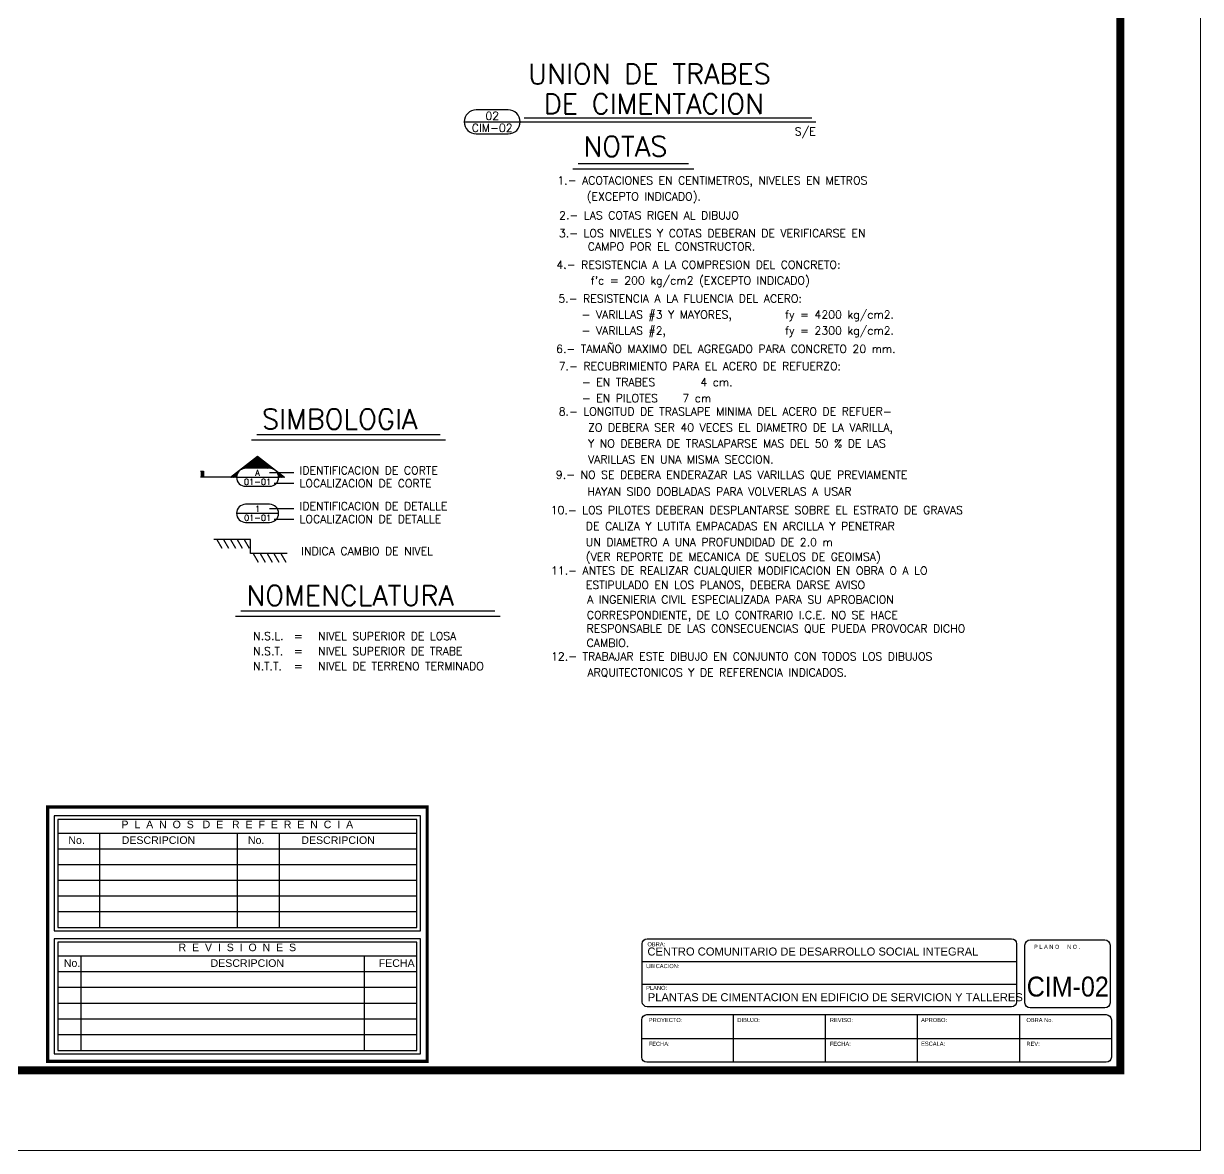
# Model space of a CAD drawing. Header units: inches. Extents: x 86960 to 403024, y -4000 to 57000.
# Drawn here: x 265040 to 294454, y -4000 to 24164 of the extents above; entities that cross this region are included whole.
import ezdxf
from ezdxf.enums import TextEntityAlignment as Align

# ---------------------------------------------------------------- set-up
doc = ezdxf.new("R2010")
doc.units = ezdxf.units.IN
doc.header["$LTSCALE"] = 1500
doc.header["$MEASUREMENT"] = 0
for name, color, linetype in [('1', 7, 'Continuous'), ('6', 7, 'Continuous'), ('Membrete', 1, 'Continuous'), ('PLANO01', 7, 'Continuous')]:
    doc.layers.add(name, color=color, linetype=linetype)
doc.layers.add('cambios', color=242, linetype='Continuous', lineweight=60, true_color=0xe00631)
doc.styles.add('Arial', font='ARIAL.TTF', dxfattribs={"width": 1.2, "height": 3})
doc.styles.add('ROMANS', font='ROMANS.shx', dxfattribs={"height": 200})

# ---------------------------------------------------------------- blocks, each defined once
blk = doc.blocks.new('*X71')
at = {"color": 0}
for p, q in [((33406, 4309), (33517, 4419)), ((33416, 4310), (33556, 4450)), ((33425, 4310), (33572, 4457)), ((33434, 4310), (33577, 4453)), ((33442, 4310), (33582, 4449)), ((33451, 4310), (33587, 4445)), ((33460, 4310), (33592, 4441)), ((33469, 4310), (33597, 4438)), ((33478, 4310), (33602, 4434)), ((33487, 4310), (33607, 4430)), ((33495, 4310), (33612, 4426)), ((33504, 4310), (33617, 4422)), ((33513, 4310), (33622, 4418)), ((33522, 4310), (33627, 4414)), ((33259, 4197), (33357, 4295)), ((33369, 4298), (33397, 4326)), ((33384, 4304), (33437, 4357)), ((33396, 4307), (33477, 4388)), ((33531, 4310), (33632, 4411)), ((33540, 4310), (33637, 4407)), ((33548, 4310), (33642, 4403)), ((33557, 4310), (33647, 4399)), ((33566, 4310), (33652, 4395)), ((33575, 4310), (33657, 4391)), ((33584, 4310), (33662, 4387)), ((33593, 4310), (33667, 4383)), ((33602, 4310), (33671, 4380)), ((33610, 4310), (33676, 4376)), ((33619, 4310), (33681, 4372)), ((33628, 4310), (33686, 4368)), ((33637, 4310), (33691, 4364)), ((33646, 4310), (33696, 4360)), ((33655, 4310), (33701, 4356)), ((33663, 4310), (33706, 4353)), ((33672, 4310), (33711, 4349)), ((33681, 4310), (33716, 4345)), ((33690, 4310), (33721, 4341)), ((33699, 4310), (33726, 4337)), ((33708, 4310), (33731, 4333)), ((33716, 4310), (33736, 4329)), ((33725, 4309), (33741, 4325)), ((33733, 4309), (33746, 4322)), ((33741, 4307), (33751, 4318)), ((33748, 4306), (33756, 4314)), ((33755, 4304), (33761, 4310)), ((33761, 4301), (33766, 4306)), ((33767, 4299), (33771, 4302)), ((33773, 4296), (33776, 4298)), ((33779, 4292), (33781, 4295)), ((33784, 4289), (33786, 4291)), ((33789, 4285), (33791, 4287)), ((33794, 4281), (33796, 4283)), ((33798, 4277), (33801, 4279)), ((33803, 4272), (33806, 4275)), ((33807, 4267), (33811, 4271)), ((33810, 4262), (33816, 4267)), ((33233, 4197), (33238, 4203)), ((33242, 4197), (33278, 4233)), ((33250, 4197), (33318, 4264)), ((33268, 4197), (33318, 4247)), ((33277, 4197), (33312, 4232)), ((33286, 4197), (33308, 4220)), ((33295, 4197), (33307, 4209)), ((33303, 4197), (33306, 4200)), ((33814, 4257), (33821, 4264)), ((33817, 4251), (33826, 4260)), ((33820, 4245), (33831, 4256)), ((33823, 4239), (33836, 4252)), ((33825, 4233), (33841, 4248)), ((33827, 4226), (33846, 4244)), ((33829, 4219), (33850, 4240)), ((33830, 4211), (33855, 4237)), ((33831, 4203), (33860, 4233)), ((33834, 4197), (33865, 4229)), ((33843, 4197), (33870, 4225)), ((33851, 4197), (33875, 4221)), ((33860, 4197), (33880, 4217)), ((33869, 4197), (33885, 4213)), ((33878, 4197), (33890, 4209)), ((33887, 4197), (33895, 4206)), ((33896, 4197), (33900, 4202)), ((33904, 4197), (33905, 4198))]:
    blk.add_line(p, q, dxfattribs=at)
blk = doc.blocks.new('DESNIV')
at = {"layer": '6'}
for p, q in [((0, 0), (0, 457)), ((0, 423), (106, 360)), ((0, 337), (106, 274)), ((0, 252), (106, 189)), ((0, 166), (106, 103)), ((0, 80), (106, 17)), ((175, 0), (0, 0)), ((175, -457), (175, 0)), ((175, -34), (281, -97)), ((175, -120), (281, -183)), ((175, -206), (281, -269)), ((175, -292), (281, -354)), ((175, -377), (281, -440))]:
    blk.add_line(p, q, dxfattribs=at)

msp = doc.modelspace()

# ---------------------------------------------------------------- linework, layer by layer
at = {"const_width": 198}
msp.add_lwpolyline([(205453.68, -1999.97), (292453.68, -1999.97), (292453.68, 55000.03), (205453.68, 55000.03)], close=True, dxfattribs=at)
at = {"layer": '1'}
for p, q in [((277152.33, 22006.73), (276352.33, 22006.73)), ((276052.33, 21706.73), (277452.33, 21706.73)), ((276352.33, 21406.73), (277152.33, 21406.73))]:
    msp.add_line(p, q, dxfattribs=at)
for centre, start, end in [((276352.33, 21706.73), 90, 270), ((277152.33, 21706.73), 270, 90)]:
    msp.add_arc(centre, 300, start, end, dxfattribs=at)
at = {"layer": '6', "color": 2}
for p, q in [((277552.33, 21806.73), (284737.86, 21806.73)), ((278897.07, 20669.23), (281657.64, 20669.23)), ((270866.29, 13896.25), (275451.24, 13896.25)), ((270474.08, 9484.03), (276820.56, 9484.03))]:
    msp.add_line(p, q, dxfattribs=at)
at = {"layer": '6'}
for p, q in [((277452.33, 21706.73), (284837.86, 21706.73)), ((278763.73, 20535.89), (281790.97, 20535.89)), ((270732.96, 13762.92), (275584.57, 13762.92)), ((269464.08, 12973), (269539.08, 12973)), ((269539.08, 12973), (269539.08, 12823)), ((271189.08, 13048), (270589.08, 13048)), ((270214.08, 12823), (269464.08, 12823)), ((270364.08, 12823), (270214.08, 12823)), ((270364.08, 12823), (271414.08, 12823)), ((271186.95, 12941.45), (271791.56, 12941.45)), ((271305.44, 12674.94), (271791.56, 12674.94)), ((270589.08, 12598), (271189.08, 12598)), ((271189.71, 12148.22), (270589.71, 12148.22)), ((270364.71, 11923.22), (271414.71, 11923.22)), ((271186.95, 12047.49), (271791.56, 12047.49)), ((271305.44, 11780.97), (271791.56, 11780.97)), ((270589.71, 11698.22), (271189.71, 11698.22)), ((270340.74, 9350.7), (276953.89, 9350.7))]:
    msp.add_line(p, q, dxfattribs=at)
msp.add_lwpolyline([(271189.08, 13048), (270589.08, 13048, 0.41421356), (270364.08, 12823), (270214.08, 12823), (270889.08, 13348), (271564.08, 12823), (271414.08, 12823, 0.41421356), (271189.08, 13048)], format="xyb", close=True, dxfattribs=at)
for centre, start, end in [((270589.08, 12823), 90, 270), ((271189.08, 12823), 270, 90), ((270589.71, 11923.22), 90, 270), ((271189.71, 11923.22), 270, 90)]:
    msp.add_arc(centre, 225, start, end, dxfattribs=at)
msp.add_solid([(269464.08, 12823), (269464.08, 12973), (269539.08, 12823), (269539.08, 12973)], dxfattribs=at)
at = {"layer": 'cambios', "color": 7, "lineweight": 5}
msp.add_lwpolyline([(203453.68, 57000.03), (294453.68, 57000.03), (294453.68, -3999.97), (203453.68, -3999.97)], close=True, dxfattribs=at)
at = {"layer": 'Membrete', "color": 8}
for p, q in [((274870.8, 3925.66), (265893.03, 3925.66)), ((266938.98, 3925.66), (266938.98, 1572.26)), ((270381.91, 3925.66), (270381.91, 1572.26)), ((271427.87, 3925.66), (271427.87, 1572.26)), ((274870.8, 3533.43), (265893.03, 3533.43)), ((274870.8, 3141.19), (265893.03, 3141.19)), ((274870.8, 2748.96), (265893.03, 2748.96)), ((274870.8, 2356.73), (265893.03, 2356.73)), ((274870.8, 1964.49), (265893.03, 1964.49)), ((274870.8, 853.17), (265893.03, 853.17)), ((266468.01, 853.17), (266468.01, -1500.23)), ((273563.36, -1500.23), (273563.36, 853.17)), ((280500.94, 724.43), (289857.1, 724.43)), ((274870.8, 460.93), (265893.03, 460.93)), ((274870.8, 68.7), (265893.03, 68.7)), ((280500.94, 157.37), (289857.1, 157.37)), ((274870.8, -323.53), (265893.03, -323.53)), ((274870.8, -715.76), (265893.03, -715.76)), ((282785.87, -1795.41), (282785.87, -604.63)), ((285082.39, -1795.41), (285082.39, -604.63)), ((287378.9, -1795.41), (287378.9, -604.63)), ((274870.8, -1108), (265893.03, -1108)), ((280489.36, -1200.02), (292227.1, -1200.02))]:
    msp.add_line(p, q, dxfattribs=at)
at = {"layer": 'Membrete', "color": 8, "const_width": 79.45}
msp.add_lwpolyline([(275127.3, 4583.35), (265640.57, 4583.35), (265640.57, -1772.28), (275127.3, -1772.28)], close=True, dxfattribs=at)
at = {"layer": 'Membrete'}
for points in [[(265805.86, 1485.1), (274957.96, 1485.1), (274957.96, 4361.47), (265805.86, 4361.47)], [(265893.03, 1572.26), (274870.8, 1572.26), (274870.8, 4274.31), (265893.03, 4274.31)], [(265805.86, -1587.39), (274957.96, -1587.39), (274957.96, 1288.98), (265805.86, 1288.98)], [(265893.03, -1500.23), (274870.8, -1500.23), (274870.8, 1201.82), (265893.03, 1201.82)]]:
    msp.add_lwpolyline(points, close=True, dxfattribs=at)
at = {"layer": 'Membrete', "color": 5}
for points in [[(280628.52, -409.62, -0.41421356), (280500.94, -282.03), (280500.94, 1163.92, -0.41421356), (280628.52, 1291.5), (289729.52, 1291.5, -0.41421356), (289857.1, 1163.92), (289857.1, -282.03, -0.41421356), (289729.52, -409.62)], [(290194.64, 1261.71), (292065.87, 1261.71, -0.41421356), (292193.46, 1134.13), (292193.46, -311.83, -0.41421356), (292065.87, -439.41), (290194.64, -439.41, -0.41421356), (290067.06, -311.83), (290067.06, 1134.13, -0.41421356)], [(280616.94, -1795.41, -0.41421356), (280489.36, -1667.83), (280489.36, -732.21, -0.41421356), (280616.94, -604.63), (292099.51, -604.63, -0.41421356), (292227.1, -732.21), (292227.1, -1667.83, -0.41421356), (292099.51, -1795.41)]]:
    msp.add_lwpolyline(points, format="xyb", close=True, dxfattribs=at)
at = {"layer": 'Membrete', "color": 8}
msp.add_lwpolyline([(289930.58, -604.63), (289930.58, -1795.41)], dxfattribs=at)

# ---------------------------------------------------------------- block references
at = {"layer": '6', "xscale": 2, "yscale": 2, "zscale": 2}
msp.add_blockref('*X71', (203751.83, 4428.79), dxfattribs=at)
at = {"layer": '6', "xscale": -2, "yscale": 2, "zscale": 2, "rotation": 90}
msp.add_blockref('DESNIV', (270712.93, 11265.66), dxfattribs=at)

# ---------------------------------------------------------------- texts
at = {"layer": '1', "style": 'ROMANS'}
for s, p in [('02', (276752.33, 21856.73)), ('CIM-02', (276752.33, 21556.73))]:
    msp.add_text(s, height=200, dxfattribs=at).set_placement(p, align=Align.MIDDLE)
at = {"layer": '6', "color": 2, "style": 'ROMANS'}
for s, p in [('UNION DE TRABES', (277652.33, 22653.95)), ('DE CIMENTACION', (278038.28, 21906.73)), ('NOTAS', (279030.4, 20845.01)), ('SIMBOLOGIA', (270999.63, 14029.58)), ('NOMENCLATURA', (270607.41, 9617.36))]:
    msp.add_text(s, height=500, dxfattribs=at).set_placement(p)
at = {"layer": '6', "style": 'ROMANS'}
msp.add_text('S/E', height=200, dxfattribs=at).set_placement((284837.86, 21306.73), align=Align.BOTTOM_RIGHT)
for s, p in [('1.- ACOTACIONES EN CENTIMETROS, NIVELES EN METROS        ', (278380.94, 20143.26)), ('(EXCEPTO INDICADO).', (279114.28, 19743.26)), ('2.- LAS COTAS RIGEN AL DIBUJO', (278425.76, 19270.36)), ('3.- LOS NIVELES Y COTAS DEBERAN DE VERIFICARSE EN', (278419.5, 18822.82)), ('CAMPO POR EL CONSTRUCTOR.', (279141.48, 18489.49)), (' 4.- RESISTENCIA A LA COMPRESION DEL CONCRETO:', (278220.43, 18037.83)), ("f'c = 200 kg/cm2 (EXCEPTO INDICADO)", (279212.35, 17642.67)), ('5.- RESISTENCIA A LA FLUENCIA DEL ACERO:', (278406.07, 17190.08)), ('   - VARILLAS #3 Y MAYORES,', (278539.19, 16790.08)), ('fy = 4200 kg/cm2.', (284069.57, 16790.08)), ('   - VARILLAS #2,', (278539.19, 16390.08)), ('fy = 2300 kg/cm2.', (284069.57, 16390.08)), (' 6.- TAMAÑO MAXIMO DEL AGREGADO PARA CONCRETO 20 mm.        ', (278213.11, 15933.62)), ('7.- RECUBRIMIENTO PARA EL ACERO DE REFUERZO:', (278415.21, 15501.54)), ('   - EN TRABES', (278544.52, 15101.54)), ('4 cm.', (281955.98, 15101.54)), ('   - EN PILOTES   7 cm', (278544.52, 14701.54)), ('8.- LONGITUD DE TRASLAPE MINIMA DEL ACERO DE REFUER-   ', (278415.21, 14368.21)), ('ZO DEBERA SER 40 VECES EL DIAMETRO DE LA VARILLA, ', (279148.54, 13968.21)), ('Y NO DEBERA DE TRASLAPARSE MAS DEL 50 % DE LAS', (279148.54, 13568.21)), ('VARILLAS EN UNA MISMA SECCION.', (279148.54, 13168.21)), ('IDENTIFICACION DE CORTE', (271939.68, 12897.04)), (' 9.- NO SE DEBERA ENDERAZAR LAS VARILLAS QUE PREVIAMENTE', (278206.14, 12788.08)), ('LOCALIZACION DE CORTE', (271939.68, 12573.23)), ('HAYAN SIDO DOBLADAS PARA VOLVERLAS A USAR', (279133.24, 12368.08)), ('IDENTIFICACION DE DETALLE', (271939.68, 12003.07)), ('10.- LOS PILOTES DEBERAN DESPLANTARSE SOBRE EL ESTRATO DE GRAVAS', (278213.87, 11902.99)), ('LOCALIZACION DE DETALLE', (271939.68, 11679.26)), ('DE CALIZA Y LUTITA EMPACADAS EN ARCILLA Y PENETRAR', (279092.04, 11502.99)), ('UN DIAMETRO A UNA PROFUNDIDAD DE 2.0 m', (279092.04, 11102.99)), ('(VER REPORTE DE MECANICA DE SUELOS DE GEOIMSA)', (279092.04, 10737.74)), ('N.S.L.', (270777.96, 8756.45)), ('=', (271797.17, 8756.45)), ('NIVEL SUPERIOR DE LOSA', (272401.01, 8756.45)), ('N.S.T.', (270777.96, 8379.77)), ('NIVEL SUPERIOR DE TRABE', (272401.01, 8379.77)), ('=', (271797.17, 8379.77)), ('12.- TRABAJAR ESTE DIBUJO EN CONJUNTO CON TODOS LOS DIBUJOS', (278221.94, 8248.06)), ('N.T.T.', (270777.96, 8003.09)), ('=', (271797.17, 8003.09)), ('NIVEL DE TERRENO TERMINADO', (272401.01, 8003.09)), ('ARQUITECTONICOS Y DE REFERENCIA INDICADOS.', (279132.12, 7848.06))]:
    msp.add_text(s, height=200, dxfattribs=at).set_placement(p)
for s, p in [('A', (270889.08, 12935.5)), ('01-01', (270889.08, 12710.5)), ('1', (270889.71, 12035.72)), ('01-01', (270889.71, 11810.72))]:
    msp.add_text(s, height=150, dxfattribs=at).set_placement(p, align=Align.MIDDLE)
for s, p in [('INDICA CAMBIO DE NIVEL', (271981.03, 11078.76)), ('11.- ANTES DE REALIZAR CUALQUIER MODIFICACION EN OBRA O A LO', (278220.53, 10591.09)), ('ESTIPULADO EN LOS PLANOS, DEBERA DARSE AVISO', (279093.6, 10233.88)), ('A INGENIERIA CIVIL ESPECIALIZADA PARA SU APROBACION', (279127.17, 9867.14)), ('CORRESPONDIENTE, DE LO CONTRARIO I.C.E. NO SE HACE', (279117.49, 9481.35)), ('RESPONSABLE DE LAS CONSECUENCIAS QUE PUEDA PROVOCAR DICHO', (279112.35, 9143.57)), ('CAMBIO.', (279112.35, 8784.26))]:
    msp.add_text(s, height=200, dxfattribs=at).set_placement(p, align=Align.TOP_LEFT)
at = {"layer": 'Membrete', "color": 1, "style": 'Arial'}
for s, p in [('OBRA:', (280632.27, 1102.77)), ('UBICACION:', (280600.17, 557.18)), ('PLANO:', (280600.17, 11.59)), ('PROYECTO:', (280664.38, -790.74)), ('DIBUJO:', (282879.62, -790.74)), ('REVISO:', (285191.19, -790.74)), ('APROBO:', (287470.64, -790.74)), ('OBRA No.', (290103.26, -790.74)), ('FECHA:', (280664.38, -1386.13)), ('FECHA:', (285191.19, -1386.13)), ('ESCALA:', (287470.64, -1382.16)), ('REV:', (290103.26, -1386.13))]:
    msp.add_text(s, height=102.067, dxfattribs=at).set_placement(p)
at = {"layer": 'Membrete', "color": 0, "style": 'Arial'}
for s, p in [('CENTRO COMUNITARIO DE DESARROLLO SOCIAL INTEGRAL ', (280632.27, 871.97)), ('PLANTAS DE CIMENTACION EN EDIFICIO DE SERVICION Y TALLERES', (280640.79, -269.66))]:
    msp.add_text(s, height=199.9404, dxfattribs=at).set_placement(p)
at = {"layer": 'Membrete', "color": 1, "style": 'Arial', "width": 0.9}
msp.add_text('P L A N O     N O .', height=102.0673, dxfattribs=at).set_placement((290294.58, 1038.58))
at = {"layer": 'Membrete', "color": 7, "style": 'Arial', "width": 0.9}
msp.add_text('CIM-02', height=497.578, dxfattribs=at).set_placement((291137.03, 96.04), align=Align.MIDDLE)
at = {"layer": 'Membrete', "style": 'Arial'}
msp.add_text('REV:', height=102.067, dxfattribs=at).set_placement((290103.26, -1386.13))
at = {"layer": 'PLANO01', "color": 7, "style": 'Arial'}
for s, p in [('P  L  A  N  O  S   D  E   R  E  F  E  R  E  N  C  I  A', (270381.73, 4053.07)), ('R  E  V  I  S  I  O  N  E  S', (270381.73, 980.58))]:
    msp.add_text(s, height=189.3375, dxfattribs=at).set_placement(p, align=Align.CENTER)
for s, height, p in [('No.', 189.338, (266159.62, 3660.84)), ('DESCRIPCION', 189.3375, (267493.51, 3660.84)), ('No.', 189.338, (270648.51, 3660.84)), ('DESCRIPCION', 189.3375, (271982.4, 3660.84)), ('No.', 189.338, (266046.08, 588.34)), ('DESCRIPCION', 189.3375, (269713.64, 588.34)), ('FECHA', 189.338, (273917.08, 588.34))]:
    msp.add_text(s, height=height, dxfattribs=at).set_placement(p)

doc.saveas('drawing.dxf')
